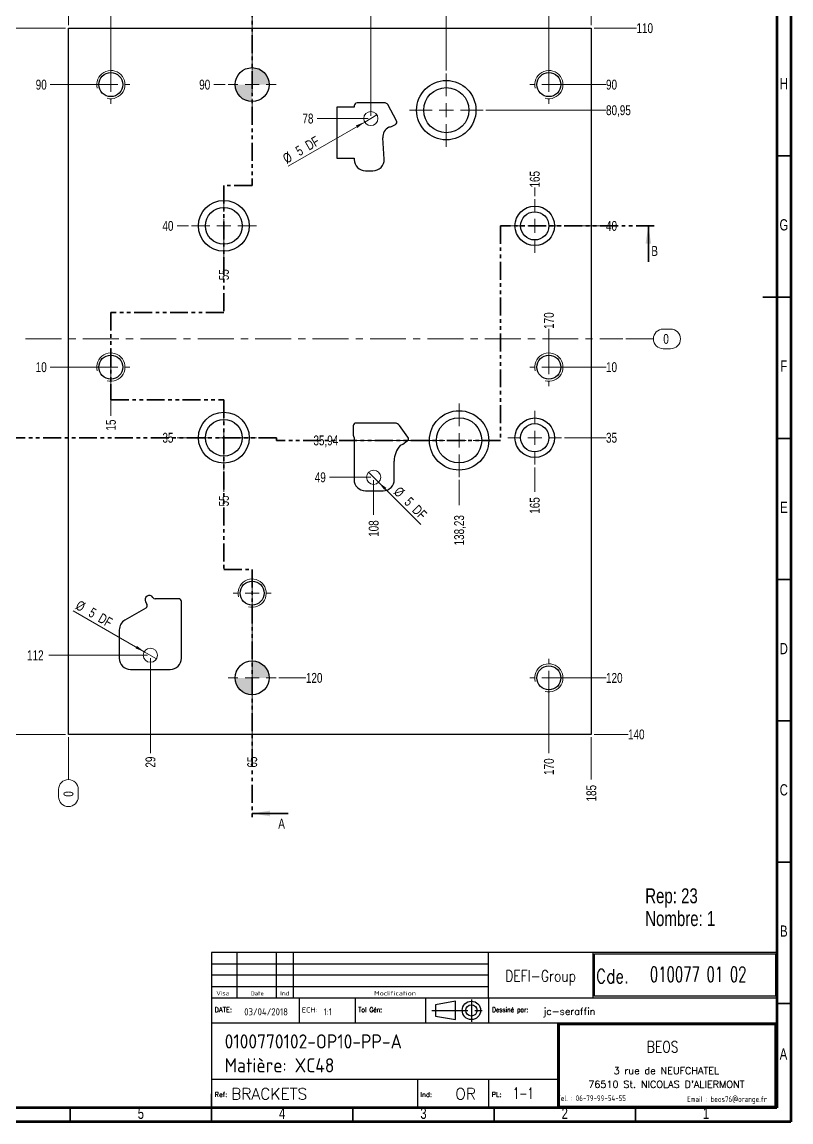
# Model space of a CAD drawing. Header units: millimetres. Extents: x 5 to 415, y 5 to 589.
# Drawn here: x 142.9 to 415, y 5 to 394.4 of the extents above; entities that cross this region are included whole.
import ezdxf

# ---------------------------------------------------------------- set-up
doc = ezdxf.new("R2010")
doc.units = ezdxf.units.MM
doc.linetypes.add('CENTERX2', pattern=[20.32, 12.7, -2.54, 2.54, -2.54])
doc.linetypes.add('PHANTOM', pattern=[12.7, 6.35, -1.27, 1.27, -1.27, 1.27, -1.27])
doc.layers.add('DIMENSIONS', color=176, linetype='Continuous')
doc.styles.add('SLDTEXTSTYLE0', font='TXT', dxfattribs={"width": 0.75})
doc.styles.add('SLDTEXTSTYLE1', font='ISOCP')
doc.styles.add('SLDTEXTSTYLE10', font='ISOCP', dxfattribs={"width": 1.147311})
doc.styles.add('SLDTEXTSTYLE11', font='ISOCP', dxfattribs={"width": 1.385904})
doc.styles.add('SLDTEXTSTYLE12', font='ISOCP', dxfattribs={"width": 1.246461})
doc.styles.add('SLDTEXTSTYLE13', font='ROMAND')
doc.styles.add('SLDTEXTSTYLE2', font='ROMANT', dxfattribs={"width": 0.8})
doc.styles.add('SLDTEXTSTYLE3', font='ISOCP', dxfattribs={"width": 0.8})
doc.styles.add('SLDTEXTSTYLE4', font='ROMANS', dxfattribs={"width": 0.8})
doc.styles.add('SLDTEXTSTYLE5', font='ROMANT')
doc.styles.add('SLDTEXTSTYLE6', font='ROMANS')
doc.styles.add('SLDTEXTSTYLE7', font='ROMANT', dxfattribs={"width": 0.65})
doc.styles.add('SLDTEXTSTYLE8', font='ISOCP', dxfattribs={"width": 1.446157})
doc.styles.add('SLDTEXTSTYLE9', font='ISOCP', dxfattribs={"width": 1.294402})
doc.dimstyles.new('SLDDIMSTYLE0', dxfattribs={"dimtxt": 3.5, "dimasz": 3.302, "dimexe": 0, "dimexo": 0.0625, "dimgap": 0.875, "dimtad": 0, "dimtih": 1, "dimtoh": 1, "dimdec": 0, "dimrnd": 1e-09, "dimdsep": 46, "dimtxsty": 'SLDTEXTSTYLE0', "dimblk1": 'NONE', "dimblk2": 'NONE', "dimsah": 1, "dimcen": 0.09, "dimadec": 0, "dimazin": 2, "dimtfac": 1, "dimtdec": 0, "dimtofl": 0, "dimtmove": 0, "dimatfit": 3, "dimldrblk": 'NONE', "dimfxl": 1, "dimfrac": 2, "dimtolj": 1, "dimtzin": 12, "dimarcsym": 0})
doc.dimstyles.new('SLDDIMSTYLE1', dxfattribs={"dimtxt": 3.5, "dimasz": 3.302, "dimexe": 0, "dimexo": 0.0625, "dimgap": 0.875, "dimtad": 0, "dimtih": 1, "dimtoh": 1, "dimrnd": 1e-09, "dimzin": 12, "dimdsep": 46, "dimtxsty": 'SLDTEXTSTYLE0', "dimblk1": 'NONE', "dimblk2": 'NONE', "dimsah": 1, "dimcen": 0.09, "dimadec": 0, "dimazin": 3, "dimtfac": 1, "dimtofl": 0, "dimtmove": 0, "dimatfit": 3, "dimldrblk": 'NONE', "dimfxl": 1, "dimfrac": 2, "dimtolj": 1, "dimtzin": 12, "dimarcsym": 0})
doc.dimstyles.new('SLDDIMSTYLE2', dxfattribs={"dimtxt": 3.5, "dimasz": 3.302, "dimexe": 0, "dimexo": 0.0625, "dimgap": 0.875, "dimtad": 1, "dimrnd": 1e-09, "dimzin": 12, "dimdsep": 46, "dimtxsty": 'SLDTEXTSTYLE0', "dimblk1": 'NONE', "dimsah": 1, "dimcen": 0, "dimadec": 0, "dimazin": 3, "dimtfac": 1, "dimtmove": 0, "dimatfit": 3, "dimldrblk": 'NONE', "dimfxl": 1, "dimfrac": 2, "dimtolj": 1, "dimtzin": 12, "dimarcsym": 0})
doc.dimstyles.new('SLDDIMSTYLE3', dxfattribs={"dimtxt": 3.5, "dimasz": 3.302, "dimexe": 0, "dimexo": 0.0625, "dimgap": 0.875, "dimtad": 1, "dimrnd": 1e-09, "dimzin": 12, "dimdsep": 46, "dimtxsty": 'SLDTEXTSTYLE0', "dimsah": 1, "dimcen": 0.09, "dimadec": 0, "dimazin": 3, "dimtfac": 1, "dimtofl": 0, "dimtmove": 0, "dimatfit": 3, "dimfxl": 1, "dimfrac": 2, "dimtolj": 1, "dimtzin": 12, "dimarcsym": 0})

# ---------------------------------------------------------------- blocks, each defined once
blk = doc.blocks.new('SW_NOTE_0')
at = {"color": 0, "linetype": 'Continuous', "lineweight": 0, "char_height": 5.292, "attachment_point": 1, "style": 'SLDTEXTSTYLE0'}
for s, insert in [('Rep: 23', (0, 6.82)), ('Nombre: 1', (0, -1.23))]:
    blk.add_mtext(s, dxfattribs=dict(at, insert=insert))
blk = doc.blocks.new('_D')
at = {"color": 7, "linetype": 'Continuous', "lineweight": 18}
for p, q in [((369.82, 285.7), (372.4, 285.7)), ((356.54, 282.21), (366.33, 282.21)), ((372.4, 278.72), (369.82, 278.72))]:
    blk.add_line(p, q, dxfattribs=at)
for centre, start, end in [((369.82, 282.21), 90, 270), ((372.4, 282.21), 270, 90)]:
    blk.add_arc(centre, 3.49, start, end, dxfattribs=at)
at = {"color": 7, "linetype": 'Continuous', "lineweight": 18, "insert": (369.82, 283.95), "char_height": 3.5, "attachment_point": 1, "style": 'SLDTEXTSTYLE0'}
blk.add_mtext('0', dxfattribs=at)
blk = doc.blocks.new('_None')
blk = doc.blocks.new('_D_1')
at = {"color": 7, "linetype": 'Continuous', "lineweight": 18}
blk.add_line((330.33, 272.21), (349.55, 272.21), dxfattribs=at)
at = {"color": 7, "linetype": 'Continuous', "lineweight": 18, "insert": (349.55, 273.95), "char_height": 3.5, "attachment_point": 1, "style": 'SLDTEXTSTYLE0'}
blk.add_mtext('10', dxfattribs=at)
blk = doc.blocks.new('_D_2')
at = {"color": 7, "linetype": 'Continuous', "lineweight": 18}
blk.add_line((173.33, 272.21), (152.92, 272.21), dxfattribs=at)
at = {"color": 7, "linetype": 'Continuous', "lineweight": 18, "insert": (147.75, 273.95), "char_height": 3.5, "attachment_point": 1, "style": 'SLDTEXTSTYLE0'}
blk.add_mtext('10', dxfattribs=at)
blk = doc.blocks.new('_D_3')
at = {"color": 7, "linetype": 'Continuous', "lineweight": 18}
blk.add_line((334.83, 247.21), (349.55, 247.21), dxfattribs=at)
at = {"color": 7, "linetype": 'Continuous', "lineweight": 18, "insert": (349.55, 248.95), "char_height": 3.5, "attachment_point": 1, "style": 'SLDTEXTSTYLE0'}
blk.add_mtext('35', dxfattribs=at)
blk = doc.blocks.new('_D_4')
at = {"color": 7, "linetype": 'Continuous', "lineweight": 18}
blk.add_line((201.83, 247.21), (197.75, 247.21), dxfattribs=at)
at = {"color": 7, "linetype": 'Continuous', "lineweight": 18, "insert": (192.58, 248.95), "char_height": 3.5, "attachment_point": 1, "style": 'SLDTEXTSTYLE0'}
blk.add_mtext('35', dxfattribs=at)
blk = doc.blocks.new('_D_5')
at = {"color": 7, "linetype": 'Continuous', "lineweight": 18}
blk.add_line((283.56, 246.28), (257.66, 246.28), dxfattribs=at)
at = {"color": 7, "linetype": 'Continuous', "lineweight": 18, "insert": (246.02, 248.01), "char_height": 3.5, "attachment_point": 1, "style": 'SLDTEXTSTYLE0'}
blk.add_mtext('35,94', dxfattribs=at)
blk = doc.blocks.new('_D_6')
at = {"color": 7, "linetype": 'Continuous', "lineweight": 18}
blk.add_line((266.33, 233.21), (251.67, 233.21), dxfattribs=at)
at = {"color": 7, "linetype": 'Continuous', "lineweight": 18, "insert": (246.49, 234.95), "char_height": 3.5, "attachment_point": 1, "style": 'SLDTEXTSTYLE0'}
blk.add_mtext('49', dxfattribs=at)
blk = doc.blocks.new('_D_7')
at = {"color": 7, "linetype": 'Continuous', "lineweight": 18}
blk.add_line((187.33, 170.21), (152.44, 170.21), dxfattribs=at)
at = {"color": 7, "linetype": 'Continuous', "lineweight": 18, "insert": (144.68, 171.95), "char_height": 3.5, "attachment_point": 1, "style": 'SLDTEXTSTYLE0'}
blk.add_mtext('112', dxfattribs=at)
blk = doc.blocks.new('_D_8')
at = {"color": 7, "linetype": 'Continuous', "lineweight": 18}
blk.add_line((330.33, 162.21), (349.55, 162.21), dxfattribs=at)
at = {"color": 7, "linetype": 'Continuous', "lineweight": 18, "insert": (349.55, 163.95), "char_height": 3.5, "attachment_point": 1, "style": 'SLDTEXTSTYLE0'}
blk.add_mtext('120', dxfattribs=at)
blk = doc.blocks.new('_D_9')
at = {"color": 7, "linetype": 'Continuous', "lineweight": 18}
blk.add_line((233.83, 162.21), (243.35, 162.21), dxfattribs=at)
at = {"color": 7, "linetype": 'Continuous', "lineweight": 18, "insert": (243.35, 163.95), "char_height": 3.5, "attachment_point": 1, "style": 'SLDTEXTSTYLE0'}
blk.add_mtext('120', dxfattribs=at)
blk = doc.blocks.new('_D_10')
at = {"color": 7, "linetype": 'Continuous', "lineweight": 18}
blk.add_line((345.33, 142.21), (357.33, 142.21), dxfattribs=at)
at = {"color": 7, "linetype": 'Continuous', "lineweight": 18, "insert": (357.33, 143.95), "char_height": 3.5, "attachment_point": 1, "style": 'SLDTEXTSTYLE0'}
blk.add_mtext('140', dxfattribs=at)
blk = doc.blocks.new('_D_11')
at = {"color": 7, "linetype": 'Continuous', "lineweight": 18}
blk.add_line((201.83, 322.21), (197.75, 322.21), dxfattribs=at)
at = {"color": 7, "linetype": 'Continuous', "lineweight": 18, "insert": (192.58, 323.95), "char_height": 3.5, "attachment_point": 1, "style": 'SLDTEXTSTYLE0'}
blk.add_mtext('40', dxfattribs=at)
blk = doc.blocks.new('_D_12')
at = {"color": 7, "linetype": 'Continuous', "lineweight": 18}
blk.add_line((334.83, 322.21), (349.55, 322.21), dxfattribs=at)
at = {"color": 7, "linetype": 'Continuous', "lineweight": 18, "insert": (349.55, 323.95), "char_height": 3.5, "attachment_point": 1, "style": 'SLDTEXTSTYLE0'}
blk.add_mtext('40', dxfattribs=at)
blk = doc.blocks.new('_D_13')
at = {"color": 7, "linetype": 'Continuous', "lineweight": 18}
blk.add_line((265.33, 360.21), (247.3, 360.21), dxfattribs=at)
at = {"color": 7, "linetype": 'Continuous', "lineweight": 18, "insert": (242.13, 361.95), "char_height": 3.5, "attachment_point": 1, "style": 'SLDTEXTSTYLE0'}
blk.add_mtext('78', dxfattribs=at)
blk = doc.blocks.new('_D_14')
at = {"color": 7, "linetype": 'Continuous', "lineweight": 18}
blk.add_line((307.04, 363.17), (349.55, 363.17), dxfattribs=at)
at = {"color": 7, "linetype": 'Continuous', "lineweight": 18, "insert": (349.55, 364.9), "char_height": 3.5, "attachment_point": 1, "style": 'SLDTEXTSTYLE0'}
blk.add_mtext('80,95', dxfattribs=at)
blk = doc.blocks.new('_D_15')
at = {"color": 7, "linetype": 'Continuous', "lineweight": 18}
blk.add_line((173.33, 372.21), (152.92, 372.21), dxfattribs=at)
at = {"color": 7, "linetype": 'Continuous', "lineweight": 18, "insert": (147.75, 373.95), "char_height": 3.5, "attachment_point": 1, "style": 'SLDTEXTSTYLE0'}
blk.add_mtext('90', dxfattribs=at)
blk = doc.blocks.new('_D_16')
at = {"color": 7, "linetype": 'Continuous', "lineweight": 18}
blk.add_line((214.83, 372.21), (210.77, 372.21), dxfattribs=at)
at = {"color": 7, "linetype": 'Continuous', "lineweight": 18, "insert": (205.6, 373.95), "char_height": 3.5, "attachment_point": 1, "style": 'SLDTEXTSTYLE0'}
blk.add_mtext('90', dxfattribs=at)
blk = doc.blocks.new('_D_17')
at = {"color": 7, "linetype": 'Continuous', "lineweight": 18}
blk.add_line((330.33, 372.21), (349.55, 372.21), dxfattribs=at)
at = {"color": 7, "linetype": 'Continuous', "lineweight": 18, "insert": (349.55, 373.95), "char_height": 3.5, "attachment_point": 1, "style": 'SLDTEXTSTYLE0'}
blk.add_mtext('90', dxfattribs=at)
blk = doc.blocks.new('_D_18')
at = {"color": 7, "linetype": 'Continuous', "lineweight": 18}
blk.add_line((345.33, 392.21), (360.33, 392.21), dxfattribs=at)
at = {"color": 7, "linetype": 'Continuous', "lineweight": 18, "insert": (360.33, 393.95), "char_height": 3.5, "attachment_point": 1, "style": 'SLDTEXTSTYLE0'}
blk.add_mtext('110', dxfattribs=at)
blk = doc.blocks.new('_D_19')
at = {"color": 7, "linetype": 'Continuous', "lineweight": 18}
for p, q in [((159.33, 141.21), (159.33, 126.21)), ((155.84, 120.14), (155.84, 122.72)), ((162.82, 122.72), (162.82, 120.14))]:
    blk.add_line(p, q, dxfattribs=at)
for centre, start, end in [((159.33, 122.72), 0, 180), ((159.33, 120.14), 180, 0)]:
    blk.add_arc(centre, 3.49, start, end, dxfattribs=at)
at = {"color": 7, "linetype": 'Continuous', "lineweight": 18, "insert": (157.59, 120.14), "char_height": 3.5, "attachment_point": 1, "rotation": 90, "style": 'SLDTEXTSTYLE0'}
blk.add_mtext('0', dxfattribs=at)
blk = doc.blocks.new('_D_20')
at = {"color": 7, "linetype": 'Continuous', "lineweight": 18}
blk.add_line((174.33, 271.21), (174.33, 254.92), dxfattribs=at)
at = {"color": 7, "linetype": 'Continuous', "lineweight": 18, "insert": (172.59, 249.75), "char_height": 3.5, "attachment_point": 1, "rotation": 90, "style": 'SLDTEXTSTYLE0'}
blk.add_mtext('15', dxfattribs=at)
blk = doc.blocks.new('_D_21')
at = {"color": 7, "linetype": 'Continuous', "lineweight": 18}
blk.add_line((174.33, 373.21), (174.33, 398.8), dxfattribs=at)
at = {"color": 7, "linetype": 'Continuous', "lineweight": 18, "insert": (172.59, 398.8), "char_height": 3.5, "attachment_point": 1, "rotation": 90, "style": 'SLDTEXTSTYLE0'}
blk.add_mtext('15', dxfattribs=at)
blk = doc.blocks.new('_D_22')
at = {"color": 7, "linetype": 'Continuous', "lineweight": 18}
blk.add_line((188.33, 169.21), (188.33, 135.61), dxfattribs=at)
at = {"color": 7, "linetype": 'Continuous', "lineweight": 18, "insert": (186.59, 130.44), "char_height": 3.5, "attachment_point": 1, "rotation": 90, "style": 'SLDTEXTSTYLE0'}
blk.add_mtext('29', dxfattribs=at)
blk = doc.blocks.new('_D_23')
at = {"color": 7, "linetype": 'Continuous', "lineweight": 18}
blk.add_line((214.33, 234.71), (214.33, 228.06), dxfattribs=at)
at = {"color": 7, "linetype": 'Continuous', "lineweight": 18, "insert": (212.59, 222.89), "char_height": 3.5, "attachment_point": 1, "rotation": 90, "style": 'SLDTEXTSTYLE0'}
blk.add_mtext('55', dxfattribs=at)
blk = doc.blocks.new('_D_24')
at = {"color": 7, "linetype": 'Continuous', "lineweight": 18}
blk.add_line((214.33, 309.71), (214.33, 308.13), dxfattribs=at)
at = {"color": 7, "linetype": 'Continuous', "lineweight": 18, "insert": (212.59, 302.95), "char_height": 3.5, "attachment_point": 1, "rotation": 90, "style": 'SLDTEXTSTYLE0'}
blk.add_mtext('55', dxfattribs=at)
blk = doc.blocks.new('_D_25')
at = {"color": 7, "linetype": 'Continuous', "lineweight": 18}
blk.add_line((224.33, 191.21), (224.33, 135.61), dxfattribs=at)
at = {"color": 7, "linetype": 'Continuous', "lineweight": 18, "insert": (222.59, 130.44), "char_height": 3.5, "attachment_point": 1, "rotation": 90, "style": 'SLDTEXTSTYLE0'}
blk.add_mtext('65', dxfattribs=at)
blk = doc.blocks.new('_D_26')
at = {"color": 7, "linetype": 'Continuous', "lineweight": 18}
blk.add_line((224.33, 381.71), (224.33, 398.8), dxfattribs=at)
at = {"color": 7, "linetype": 'Continuous', "lineweight": 18, "insert": (222.59, 398.8), "char_height": 3.5, "attachment_point": 1, "rotation": 90, "style": 'SLDTEXTSTYLE0'}
blk.add_mtext('65', dxfattribs=at)
blk = doc.blocks.new('_D_27')
at = {"color": 7, "linetype": 'Continuous', "lineweight": 18}
blk.add_line((266.33, 361.21), (266.33, 398.8), dxfattribs=at)
at = {"color": 7, "linetype": 'Continuous', "lineweight": 18, "insert": (264.59, 398.8), "char_height": 3.5, "attachment_point": 1, "rotation": 90, "style": 'SLDTEXTSTYLE0'}
blk.add_mtext('107', dxfattribs=at)
blk = doc.blocks.new('_D_28')
at = {"color": 7, "linetype": 'Continuous', "lineweight": 18}
blk.add_line((267.33, 232.21), (267.33, 219.89), dxfattribs=at)
at = {"color": 7, "linetype": 'Continuous', "lineweight": 18, "insert": (265.59, 212.13), "char_height": 3.5, "attachment_point": 1, "rotation": 90, "style": 'SLDTEXTSTYLE0'}
blk.add_mtext('108', dxfattribs=at)
blk = doc.blocks.new('_D_29')
at = {"color": 7, "linetype": 'Continuous', "lineweight": 18}
blk.add_line((293.04, 377.17), (293.04, 398.8), dxfattribs=at)
at = {"color": 7, "linetype": 'Continuous', "lineweight": 18, "insert": (291.31, 398.8), "char_height": 3.5, "attachment_point": 1, "rotation": 90, "style": 'SLDTEXTSTYLE0'}
blk.add_mtext('133,71', dxfattribs=at)
blk = doc.blocks.new('_D_30')
at = {"color": 7, "linetype": 'Continuous', "lineweight": 18}
blk.add_line((297.56, 232.28), (297.56, 223.32), dxfattribs=at)
at = {"color": 7, "linetype": 'Continuous', "lineweight": 18, "insert": (295.82, 209.09), "char_height": 3.5, "attachment_point": 1, "rotation": 90, "style": 'SLDTEXTSTYLE0'}
blk.add_mtext('138,23', dxfattribs=at)
blk = doc.blocks.new('_D_31')
at = {"color": 7, "linetype": 'Continuous', "lineweight": 18}
blk.add_line((324.33, 236.71), (324.33, 228.06), dxfattribs=at)
at = {"color": 7, "linetype": 'Continuous', "lineweight": 18, "insert": (322.59, 220.3), "char_height": 3.5, "attachment_point": 1, "rotation": 90, "style": 'SLDTEXTSTYLE0'}
blk.add_mtext('165', dxfattribs=at)
blk = doc.blocks.new('_D_32')
at = {"color": 7, "linetype": 'Continuous', "lineweight": 18}
blk.add_line((324.33, 332.71), (324.33, 335.78), dxfattribs=at)
at = {"color": 7, "linetype": 'Continuous', "lineweight": 18, "insert": (322.59, 335.78), "char_height": 3.5, "attachment_point": 1, "rotation": 90, "style": 'SLDTEXTSTYLE0'}
blk.add_mtext('165', dxfattribs=at)
blk = doc.blocks.new('_D_33')
at = {"color": 7, "linetype": 'Continuous', "lineweight": 18}
blk.add_line((329.33, 161.21), (329.33, 135.61), dxfattribs=at)
at = {"color": 7, "linetype": 'Continuous', "lineweight": 18, "insert": (327.59, 127.85), "char_height": 3.5, "attachment_point": 1, "rotation": 90, "style": 'SLDTEXTSTYLE0'}
blk.add_mtext('170', dxfattribs=at)
blk = doc.blocks.new('_D_34')
at = {"color": 7, "linetype": 'Continuous', "lineweight": 18}
blk.add_line((329.33, 273.21), (329.33, 285.74), dxfattribs=at)
at = {"color": 7, "linetype": 'Continuous', "lineweight": 18, "insert": (327.59, 285.74), "char_height": 3.5, "attachment_point": 1, "rotation": 90, "style": 'SLDTEXTSTYLE0'}
blk.add_mtext('170', dxfattribs=at)
blk = doc.blocks.new('_D_35')
at = {"color": 7, "linetype": 'Continuous', "lineweight": 18}
blk.add_line((329.33, 373.21), (329.33, 398.8), dxfattribs=at)
at = {"color": 7, "linetype": 'Continuous', "lineweight": 18, "insert": (327.59, 398.8), "char_height": 3.5, "attachment_point": 1, "rotation": 90, "style": 'SLDTEXTSTYLE0'}
blk.add_mtext('170', dxfattribs=at)
blk = doc.blocks.new('_D_36')
at = {"color": 7, "linetype": 'Continuous', "lineweight": 18}
blk.add_line((344.33, 141.21), (344.33, 126.21), dxfattribs=at)
at = {"color": 7, "linetype": 'Continuous', "lineweight": 18, "insert": (342.59, 118.45), "char_height": 3.5, "attachment_point": 1, "rotation": 90, "style": 'SLDTEXTSTYLE0'}
blk.add_mtext('185', dxfattribs=at)
blk = doc.blocks.new('_D_37')
at = {"color": 7, "linetype": 'Continuous', "lineweight": 18}
for q in [(161.04, 185.97), (190.49, 168.96)]:
    blk.add_line((186.16, 171.46), q, dxfattribs=at)
blk.add_solid([(186.16, 171.46), (183.56, 173.55), (183.05, 172.67)], dxfattribs=at)
at = {"color": 7, "linetype": 'Continuous', "lineweight": 18, "char_height": 3.5, "attachment_point": 1, "rotation": 330, "style": 'SLDTEXTSTYLE0'}
for s, insert in [('%%c', (163.29, 189.86)), ('5', (167.89, 187.26)), ('DF', (171.26, 185.32))]:
    blk.add_mtext(s, dxfattribs=dict(at, insert=insert))
blk = doc.blocks.new('_D_38')
at = {"color": 7, "linetype": 'Continuous', "lineweight": 18}
for q in [(265.56, 234.98), (284.02, 216.52)]:
    blk.add_line((269.1, 231.44), q, dxfattribs=at)
blk.add_solid([(269.1, 231.44), (271.07, 228.75), (271.79, 229.47)], dxfattribs=at)
at = {"color": 7, "linetype": 'Continuous', "lineweight": 18, "char_height": 3.5, "attachment_point": 1, "rotation": 315, "style": 'SLDTEXTSTYLE0'}
for s, insert in [('%%c', (276.65, 230.21)), ('5', (280.42, 226.52)), ('DF', (283.18, 223.76))]:
    blk.add_mtext(s, dxfattribs=dict(at, insert=insert))
blk = doc.blocks.new('_D_39')
at = {"color": 7, "linetype": 'Continuous', "lineweight": 18}
for q in [(237.03, 343.29), (268.49, 361.46)]:
    blk.add_line((264.16, 358.96), q, dxfattribs=at)
blk.add_solid([(264.16, 358.96), (261.05, 357.75), (261.56, 356.87)], dxfattribs=at)
at = {"color": 7, "linetype": 'Continuous', "lineweight": 18, "char_height": 3.5, "attachment_point": 1, "rotation": 30, "style": 'SLDTEXTSTYLE0'}
for s, insert in [('5', (239.32, 349.87)), ('DF', (242.7, 351.82)), ('%%c', (234.78, 347.19))]:
    blk.add_mtext(s, dxfattribs=dict(at, insert=insert))
blk = doc.blocks.new('_D_40')
at = {"color": 7, "linetype": 'Continuous', "lineweight": 18}
for p, q in [((159.33, 393.21), (159.33, 427.21)), ((159.33, 426.21), (344.33, 426.21)), ((344.33, 393.21), (344.33, 427.21))]:
    blk.add_line(p, q, dxfattribs=at)
for points in [[(159.33, 426.21), (162.63, 425.7), (162.63, 426.72)], [(344.33, 426.21), (341.03, 426.72), (341.03, 425.7)]]:
    blk.add_solid(points, dxfattribs=at)
at = {"color": 7, "linetype": 'Continuous', "lineweight": 18, "insert": (246.22, 430.72), "char_height": 3.5, "attachment_point": 1, "style": 'SLDTEXTSTYLE0'}
blk.add_mtext('185', dxfattribs=at)
blk = doc.blocks.new('_D_41')
at = {"color": 7, "linetype": 'Continuous', "lineweight": 18}
for p, q in [((158.33, 392.21), (130.33, 392.21)), ((131.33, 142.21), (131.33, 392.21)), ((158.33, 142.21), (130.33, 142.21))]:
    blk.add_line(p, q, dxfattribs=at)
for points in [[(131.33, 392.21), (130.82, 388.91), (131.84, 388.91)], [(131.33, 142.21), (131.84, 145.51), (130.82, 145.51)]]:
    blk.add_solid(points, dxfattribs=at)
at = {"color": 7, "linetype": 'Continuous', "lineweight": 18, "insert": (126.82, 246.19), "char_height": 3.5, "attachment_point": 1, "rotation": 90, "style": 'SLDTEXTSTYLE0'}
blk.add_mtext('250', dxfattribs=at)
blk = doc.blocks.new('SW_CENTERMARKSYMBOL_0')
at = {"color": 0, "linetype": 'Continuous', "lineweight": 0}
for p, q in [((0, 5), (0, 9.5)), ((-5, 0), (-9.5, 0)), ((0, 0), (-2.5, 0)), ((0, 0), (0, 2.5)), ((0, 0), (0, -2.5)), ((0, 0), (2.5, 0)), ((5, 0), (9.5, 0)), ((0, -5), (0, -9.5))]:
    blk.add_line(p, q, dxfattribs=at)
blk = doc.blocks.new('SW_CENTERMARKSYMBOL_1')
at = {"color": 0, "linetype": 'Continuous', "lineweight": 0}
for p, q in [((0, 5), (0, 9.5)), ((-5, 0), (-9.5, 0)), ((0, 0), (-2.5, 0)), ((0, 0), (0, 2.5)), ((0, 0), (0, -2.5)), ((0, 0), (2.5, 0)), ((5, 0), (9.5, 0)), ((0, -5), (0, -9.5))]:
    blk.add_line(p, q, dxfattribs=at)
blk = doc.blocks.new('SW_CENTERMARKSYMBOL_2')
at = {"color": 0, "linetype": 'Continuous', "lineweight": 0}
for p, q in [((0, 5), (0, 11.5)), ((-5, 0), (-11.5, 0)), ((0, 0), (-2.5, 0)), ((0, 0), (0, 2.5)), ((0, 0), (0, -2.5)), ((0, 0), (2.5, 0)), ((5, 0), (11.5, 0)), ((0, -5), (0, -11.5))]:
    blk.add_line(p, q, dxfattribs=at)
blk = doc.blocks.new('SW_CENTERMARKSYMBOL_3')
at = {"color": 0, "linetype": 'Continuous', "lineweight": 0}
for p, q in [((0, 5), (0, 13)), ((-5, 0), (-13, 0)), ((0, 0), (-2.5, 0)), ((0, 0), (0, 2.5)), ((0, 0), (0, -2.5)), ((0, 0), (2.5, 0)), ((5, 0), (13, 0)), ((0, -5), (0, -13))]:
    blk.add_line(p, q, dxfattribs=at)
blk = doc.blocks.new('SW_CENTERMARKSYMBOL_4')
at = {"color": 0, "linetype": 'Continuous', "lineweight": 0}
for p, q in [((0, 5), (0, 13)), ((-5, 0), (-13, 0)), ((0, 0), (-2.5, 0)), ((0, 0), (0, 2.5)), ((0, 0), (0, -2.5)), ((0, 0), (2.5, 0)), ((5, 0), (13, 0)), ((0, -5), (0, -13))]:
    blk.add_line(p, q, dxfattribs=at)
blk = doc.blocks.new('SW_CENTERMARKSYMBOL_5')
at = {"color": 0, "linetype": 'Continuous', "lineweight": 0}
for p, q in [((0, 5), (0, 11.5)), ((-5, 0), (-11.5, 0)), ((0, 0), (-2.5, 0)), ((0, 0), (0, 2.5)), ((0, 0), (0, -2.5)), ((0, 0), (2.5, 0)), ((5, 0), (11.5, 0)), ((0, -5), (0, -11.5))]:
    blk.add_line(p, q, dxfattribs=at)
blk = doc.blocks.new('SW_CENTERMARKSYMBOL_6')
at = {"color": 0, "linetype": 'Continuous', "lineweight": 0}
for p, q in [((0, 5), (0, 6.75)), ((-5, 0), (-6.75, 0)), ((0, 0), (-2.5, 0)), ((0, 0), (0, 2.5)), ((0, 0), (0, -2.5)), ((0, 0), (2.5, 0)), ((5, 0), (6.75, 0)), ((0, -5), (0, -6.75))]:
    blk.add_line(p, q, dxfattribs=at)
blk = doc.blocks.new('SW_CENTERMARKSYMBOL_7')
at = {"color": 0, "linetype": 'Continuous', "lineweight": 0}
for p, q in [((0, 5), (0, 6.75)), ((-5, 0), (-6.75, 0)), ((0, 0), (-2.5, 0)), ((0, 0), (0, 2.5)), ((0, 0), (0, -2.5)), ((0, 0), (2.5, 0)), ((5, 0), (6.75, 0)), ((0, -5), (0, -6.75))]:
    blk.add_line(p, q, dxfattribs=at)
blk = doc.blocks.new('SW_CENTERMARKSYMBOL_8')
at = {"color": 0, "linetype": 'Continuous', "lineweight": 0}
for p, q in [((0, 5), (0, 6.75)), ((-5, 0), (-6.75, 0)), ((0, 0), (-2.5, 0)), ((0, 0), (0, 2.5)), ((0, 0), (0, -2.5)), ((0, 0), (2.5, 0)), ((5, 0), (6.75, 0)), ((0, -5), (0, -6.75))]:
    blk.add_line(p, q, dxfattribs=at)
blk = doc.blocks.new('SW_CENTERMARKSYMBOL_9')
at = {"color": 0, "linetype": 'Continuous', "lineweight": 0}
for p, q in [((0, 5), (0, 6.75)), ((-5, 0), (-6.75, 0)), ((0, 0), (-2.5, 0)), ((0, 0), (0, 2.5)), ((0, 0), (0, -2.5)), ((0, 0), (2.5, 0)), ((5, 0), (6.75, 0)), ((0, -5), (0, -6.75))]:
    blk.add_line(p, q, dxfattribs=at)
blk = doc.blocks.new('SW_CENTERMARKSYMBOL_10')
at = {"color": 0, "linetype": 'Continuous', "lineweight": 0}
for p, q in [((0, 5), (0, 6.75)), ((-5, 0), (-6.75, 0)), ((0, 0), (-2.5, 0)), ((0, 0), (0, 2.5)), ((0, 0), (0, -2.5)), ((0, 0), (2.5, 0)), ((5, 0), (6.75, 0)), ((0, -5), (0, -6.75))]:
    blk.add_line(p, q, dxfattribs=at)
blk = doc.blocks.new('SW_CENTERMARKSYMBOL_11')
at = {"color": 0, "linetype": 'Continuous', "lineweight": 0}
for p, q in [((0, 5), (0, 6.75)), ((-5, 0), (-6.75, 0)), ((0, 0), (-2.5, 0)), ((0, 0), (0, 2.5)), ((0, 0), (0, -2.5)), ((0, 0), (2.5, 0)), ((5, 0), (6.75, 0)), ((0, -5), (0, -6.75))]:
    blk.add_line(p, q, dxfattribs=at)
blk = doc.blocks.new('SW_CENTERMARKSYMBOL_12')
at = {"color": 0, "linetype": 'Continuous', "lineweight": 0}
for p, q in [((0, 5), (0, 8.5)), ((-5, 0), (-8.5, 0)), ((0, 0), (-2.5, 0)), ((0, 0), (0, 2.5)), ((0, 0), (0, -2.5)), ((0, 0), (2.5, 0)), ((5, 0), (8.5, 0)), ((0, -5), (0, -8.5))]:
    blk.add_line(p, q, dxfattribs=at)
blk = doc.blocks.new('SW_CENTERMARKSYMBOL_13')
at = {"color": 0, "linetype": 'Continuous', "lineweight": 0}
for p, q in [((0, 5), (0, 8.5)), ((-5, 0), (-8.5, 0)), ((0, 0), (-2.5, 0)), ((0, 0), (0, 2.5)), ((0, 0), (0, -2.5)), ((0, 0), (2.5, 0)), ((5, 0), (8.5, 0)), ((0, -5), (0, -8.5))]:
    blk.add_line(p, q, dxfattribs=at)
blk = doc.blocks.new('SW_DOWELSYMBOL_0')
at = {"linetype": 'Continuous', "lineweight": 0}
h = blk.add_hatch(color=0, dxfattribs=at)
edge = h.paths.add_edge_path(flags=0)
edge.add_arc((0, 0), 6, 0, 90)
edge.add_line((0, 6), (0, 0))
edge.add_line((0, 0), (6, 0))
h = blk.add_hatch(color=0, dxfattribs=at)
edge = h.paths.add_edge_path(flags=0)
edge.add_arc((0, 0), 6, 180, 270)
edge.add_line((0, -6), (0, 0))
edge.add_line((0, 0), (-6, 0))
at = {"color": 0, "linetype": 'Continuous', "lineweight": 0}
blk.add_circle((0, 0), 6, dxfattribs=at)
blk = doc.blocks.new('SW_DOWELSYMBOL_1')
at = {"linetype": 'Continuous', "lineweight": 0}
h = blk.add_hatch(color=0, dxfattribs=at)
edge = h.paths.add_edge_path(flags=0)
edge.add_arc((0, 0), 6, 0, 90)
edge.add_line((0, 6), (0, 0))
edge.add_line((0, 0), (6, 0))
h = blk.add_hatch(color=0, dxfattribs=at)
edge = h.paths.add_edge_path(flags=0)
edge.add_arc((0, 0), 6, 180, 270)
edge.add_line((0, -6), (0, 0))
edge.add_line((0, 0), (-6, 0))
at = {"color": 0, "linetype": 'Continuous', "lineweight": 0}
blk.add_circle((0, 0), 6, dxfattribs=at)

msp = doc.modelspace()

# ---------------------------------------------------------------- linework, layer by layer
at = {"color": 7, "linetype": 'Continuous', "lineweight": 70}
for p, q in [((415, 589), (415, 5)), ((410, 584), (410, 10)), ((410, 10), (10, 10)), ((415, 5), (5, 5))]:
    msp.add_line(p, q, dxfattribs=at)
at = {"color": 7, "linetype": 'PHANTOM', "lineweight": 35}
for p, q in [((224.328, 415.126), (224.328, 336.493)), ((224.328, 336.493), (214.328, 336.493)), ((214.328, 336.493), (214.328, 291.522)), ((366.528, 322.212), (312.236, 322.212)), ((312.236, 322.212), (312.236, 246.276)), ((214.328, 291.522), (174.328, 291.522)), ((174.328, 291.522), (174.328, 260.604)), ((174.328, 260.604), (214.328, 260.604)), ((214.328, 260.604), (214.328, 200.525)), ((232.933, 247.212), (137.128, 247.212)), ((232.933, 246.276), (232.933, 247.212)), ((312.236, 246.276), (232.933, 246.276)), ((214.328, 200.525), (224.328, 200.525)), ((224.328, 200.525), (224.328, 112.212))]:
    msp.add_line(p, q, dxfattribs=at)
at = {"color": 7, "linetype": 'Continuous', "lineweight": 25}
for p, q in [((159.328, 142.212), (159.328, 392.212)), ((159.328, 392.212), (344.328, 392.212)), ((344.328, 392.212), (344.328, 142.212)), ((260.458, 364.212), (254.328, 364.212)), ((254.328, 364.212), (254.328, 346.212)), ((260.458, 364.712), (260.458, 364.212)), ((271.413, 365.712), (261.458, 365.712)), ((275.42, 359.428), (272.292, 365.189)), ((272.679, 357.143), (272.93, 357.279)), ((273.7, 357.357), (275.019, 358.072)), ((271.057, 345.838), (270.595, 353.383)), ((254.328, 346.212), (260.448, 346.212)), ((260.448, 346.212), (260.448, 345.713)), ((264.446, 341.711), (267.057, 341.71)), ((260.088, 251.404), (260.088, 248.404)), ((274.808, 252.404), (261.088, 252.404)), ((279.453, 247.471), (276.418, 251.591)), ((260.396, 247.338), (260.388, 232.407)), ((277.632, 244.887), (279.242, 246.073)), ((274.644, 232.427), (274.602, 238.933)), ((264.386, 228.404), (270.642, 228.401)), ((186.729, 186.939), (179.328, 182.667)), ((186.629, 189.112), (187.095, 188.305)), ((198.328, 190.212), (190.033, 190.212)), ((199.328, 169.212), (199.328, 189.212)), ((177.328, 179.202), (177.328, 169.212)), ((181.328, 165.212), (195.328, 165.212)), ((344.328, 142.212), (159.328, 142.212))]:
    msp.add_line(p, q, dxfattribs=at)
at = {"color": 7, "linetype": 'Continuous', "lineweight": 35}
for p, q in [((410, 347), (415, 347)), ((364.528, 309.512), (364.528, 322.212)), ((415.001, 297), (404.999, 297)), ((410, 297), (415, 297)), ((410, 247), (415, 247)), ((410, 197), (415, 197)), ((410, 147), (415, 147)), ((237.028, 114.212), (224.328, 114.212)), ((410, 97), (415, 97)), ((410, 47), (415, 47)), ((210, 4.999), (210, 15.001)), ((160, 10), (160, 5)), ((210, 10), (210, 5)), ((260, 10), (260, 5)), ((310, 10), (310, 5)), ((360, 10), (360, 5))]:
    msp.add_line(p, q, dxfattribs=at)
at = {"color": 7, "linetype": 'CENTERX2', "lineweight": 18}
msp.add_line((144.137, 282.212), (355.543, 282.212), dxfattribs=at)
at = {"color": 7, "linetype": 'Continuous', "lineweight": 25}
for centre, radius in [((224.328, 372.212), 6), ((174.328, 372.212), 4.25), ((329.328, 372.212), 4.25), ((293.039, 363.166), 10.5), ((293.039, 363.166), 8), ((214.328, 322.212), 9), ((214.328, 322.212), 6.5), ((324.328, 322.212), 7), ((324.328, 322.212), 5), ((174.328, 272.212), 4.25), ((329.328, 272.212), 4.25), ((214.328, 247.212), 9), ((214.328, 247.212), 6.5), ((297.555, 246.276), 10.5), ((297.555, 246.276), 8), ((324.328, 247.212), 7), ((324.328, 247.212), 5), ((224.328, 192.212), 4.25), ((224.328, 162.212), 6), ((329.328, 162.212), 4.25)]:
    msp.add_circle(centre, radius, dxfattribs=at)
at = {"color": 7, "linetype": 'Continuous', "lineweight": 18}
for centre in [(266.328, 360.212), (267.328, 233.212), (188.328, 170.212)]:
    msp.add_circle(centre, 2.5, dxfattribs=at)
for centre in [(174.328, 372.212), (329.328, 372.212), (174.328, 272.212), (329.328, 272.212), (224.328, 192.212), (329.328, 162.212)]:
    msp.add_arc(centre, 5, 255, 195, dxfattribs=at)
at = {"color": 7, "linetype": 'Continuous', "lineweight": 25}
for centre, radius, start, end in [((261.458, 364.712), 1, 90, 179.96943), ((271.413, 364.712), 1, 28.50302, 90), ((274.541, 358.951), 1, 298.50302, 28.50302), ((274.587, 353.628), 4, 118.50302, 183.50302), ((273.223, 358.235), 1, 252.93002, 298.50302), ((264.448, 345.711), 4, 179.96943, 269.96943), ((267.059, 345.71), 4, 269.96943, 1.82875), ((261.088, 251.404), 1, 90, 180), ((274.808, 250.404), 2, 36.3847, 90), ((261.088, 248.404), 1, 180, 212.21895), ((259.396, 247.338), 1, 359.96943, 32.21895), ((278.648, 246.878), 1, 306.3847, 36.3847), ((282.602, 238.984), 8, 137.23575, 180.36878), ((277.463, 243.737), 1, 102.24911, 137.23575), ((277.038, 245.692), 1, 282.24911, 306.3847), ((264.388, 232.404), 4, 179.96943, 269.96943), ((270.644, 232.401), 4, 269.96943, 0.36878), ((187.928, 189.862), 1.5, 32.68364, 210), ((186.229, 187.805), 1, 300, 30), ((190.033, 191.212), 1, 212.68364, 270), ((198.328, 189.212), 1, 0, 90), ((181.328, 179.202), 4, 120, 180), ((181.328, 169.212), 4, 180, 270), ((195.328, 169.212), 4, 270, 0)]:
    msp.add_arc(centre, radius, start, end, dxfattribs=at)
at = {"color": 7, "linetype": 'Continuous', "lineweight": 35}
for points in [[(364.528, 322.212), (363.512, 315.862), (365.544, 315.862)], [(224.328, 114.212), (230.678, 113.196), (230.678, 115.228)]]:
    msp.add_solid(points, dxfattribs=at)
at = {"layer": 'DIMENSIONS', "color": 3}
for p, q in [((308, 65), (210, 65)), ((219, 49), (219, 65)), ((233, 49), (233, 65)), ((239, 49), (239, 65)), ((210, 61), (308, 61)), ((308, 57), (210, 57)), ((210, 53), (308, 53))]:
    msp.add_line(p, q, dxfattribs=at)
at = {"layer": 'DIMENSIONS', "color": 6}
for p, q in [((210, 65), (210, 10)), ((410, 10), (410, 65)), ((410, 40), (332.384, 40)), ((332.384, 40), (332.384, 10)), ((409.8, 39.8), (332.584, 39.8)), ((332.584, 39.8), (332.584, 10.2)), ((409.6, 39.6), (332.784, 39.6)), ((332.784, 39.6), (332.784, 10.4)), ((409.4, 39.4), (332.984, 39.4)), ((332.984, 39.4), (332.984, 10.6)), ((409.4, 10.6), (409.4, 39.4)), ((409.6, 10.4), (409.6, 39.6)), ((409.8, 10.2), (409.8, 39.8)), ((210, 10), (410, 10)), ((332.584, 10.2), (409.8, 10.2)), ((332.784, 10.4), (409.6, 10.4)), ((332.984, 10.6), (409.4, 10.6))]:
    msp.add_line(p, q, dxfattribs=at)
at = {"layer": 'DIMENSIONS', "color": 1}
for p, q in [((410, 65), (308, 65)), ((308, 49), (308, 65)), ((345, 49), (345, 65)), ((345.5, 49.5), (345.5, 64.5)), ((345.5, 64.5), (409.5, 64.5)), ((409.5, 64.5), (409.5, 49.5)), ((210, 49), (410, 49)), ((241, 49), (241, 40)), ((260.731, 49), (260.731, 40)), ((285.62, 49), (285.62, 40)), ((308, 49), (308, 40)), ((409.5, 49.5), (345.5, 49.5)), ((332.384, 40), (210, 40)), ((332.384, 20), (210, 20)), ((282.792, 20), (282.792, 10)), ((308, 20), (308, 10))]:
    msp.add_line(p, q, dxfattribs=at)
at = {"layer": 'DIMENSIONS'}
for p, q in [((345.5, 49.5), (345.5, 64.5)), ((345.5, 64.5), (409.5, 64.5)), ((409.5, 64.5), (409.5, 49.5)), ((409.5, 49.5), (345.5, 49.5))]:
    msp.add_line(p, q, dxfattribs=at)
at = {"layer": 'DIMENSIONS', "color": 7}
for p, q in [((296.244, 47.75), (289.244, 46.5)), ((296.244, 41.25), (296.244, 47.75)), ((289.244, 46.5), (289.244, 42.5)), ((289.244, 42.5), (296.244, 41.25))]:
    msp.add_line(p, q, dxfattribs=at)
at = {"layer": 'DIMENSIONS', "color": 3, "linetype": 'CENTERX2'}
for p, q in [((301.934, 48.348), (301.934, 40.513)), ((287.946, 44.5), (306.201, 44.5))]:
    msp.add_line(p, q, dxfattribs=at)
at = {"layer": 'DIMENSIONS', "color": 7}
for radius in [3.25, 2]:
    msp.add_circle((301.934, 44.5), radius, dxfattribs=at)

# ---------------------------------------------------------------- block references
at = {"color": 7, "linetype": 'Continuous', "lineweight": 0}
for name, p in [('SW_CENTERMARKSYMBOL_10', (174.328, 372.212)), ('SW_CENTERMARKSYMBOL_13', (224.328, 372.212)), ('SW_DOWELSYMBOL_0', (224.328, 372.212)), ('SW_CENTERMARKSYMBOL_11', (329.328, 372.212)), ('SW_CENTERMARKSYMBOL_3', (293.039, 363.166)), ('SW_CENTERMARKSYMBOL_2', (214.328, 322.212)), ('SW_CENTERMARKSYMBOL_0', (324.328, 322.212)), ('SW_CENTERMARKSYMBOL_6', (174.328, 272.212)), ('SW_CENTERMARKSYMBOL_7', (329.328, 272.212)), ('SW_CENTERMARKSYMBOL_5', (214.328, 247.212)), ('SW_CENTERMARKSYMBOL_4', (297.555, 246.276)), ('SW_CENTERMARKSYMBOL_1', (324.328, 247.212)), ('SW_CENTERMARKSYMBOL_8', (224.328, 192.212)), ('SW_CENTERMARKSYMBOL_12', (224.328, 162.212)), ('SW_DOWELSYMBOL_1', (224.328, 162.212)), ('SW_CENTERMARKSYMBOL_9', (329.328, 162.212)), ('SW_NOTE_0', (363.429, 80.887))]:
    msp.add_blockref(name, p, dxfattribs=at)

# ---------------------------------------------------------------- texts
at = {"color": 7, "linetype": 'Continuous', "lineweight": 0, "char_height": 3.969, "attachment_point": 2, "style": 'SLDTEXTSTYLE0'}
for s, insert in [('H', (412.49, 374.56)), ('G', (412.487, 324.56)), ('F', (412.458, 274.56)), ('E', (412.508, 224.56)), ('D', (412.453, 174.56)), ('C', (412.459, 124.56)), ('B', (412.471, 74.56)), ('A', (412.34, 31.06)), ('5', (184.96, 10.06)), ('4', (234.96, 10.06)), ('3', (284.96, 10.06)), ('2', (334.96, 10.06)), ('1', (384.96, 10.06))]:
    msp.add_mtext(s, dxfattribs=dict(at, insert=insert))
at = {"color": 7, "linetype": 'Continuous', "char_height": 3.5, "attachment_point": 1, "style": 'SLDTEXTSTYLE0'}
for s, insert in [('B', (365.6, 315.069)), ('A', (233.578, 112.361))]:
    msp.add_mtext(s, dxfattribs=dict(at, insert=insert))
at = {"layer": 'DIMENSIONS'}
for s, insert, char_height, attachment_point, style in [('DEFI-Group', (326.42, 58.701), 4, 2, 'SLDTEXTSTYLE2'), ('Cde.', (346, 59.126), 5, 1, 'SLDTEXTSTYLE2'), ('010077 01 02', (365.078, 59.94), 5.29167, 1, 'SLDTEXTSTYLE7'), ('Visa', (211.655, 51.348), 1.5671, 1, 'SLDTEXTSTYLE12'), ('Date', (223.824, 51.283), 1.4924, 1, 'SLDTEXTSTYLE10'), ('Ind', (234.254, 51.283), 1.4924, 1, 'SLDTEXTSTYLE11'), ('Modification', (267.489, 51.348), 1.56705, 1, 'SLDTEXTSTYLE8'), ('DATE:', (211.034, 45.598), 1.7277, 1, 'SLDTEXTSTYLE6'), ('03/04/2018', (221.533, 45.253), 2.5, 1, 'SLDTEXTSTYLE1'), ('ECH:', (241.911, 45.56), 1.8141, 1, 'SLDTEXTSTYLE9'), ('1:1', (249.62, 45.24), 2.5, 1, 'SLDTEXTSTYLE1'), ('Tol Gén:', (261.952, 45.598), 1.7277, 1, 'SLDTEXTSTYLE4'), ('Dessiné par:', (309.221, 45.598), 1.72768, 1, 'SLDTEXTSTYLE4'), ('jc-seraffin', (327.355, 45.42), 2.5, 1, 'SLDTEXTSTYLE5'), ('0100770102-OP10-PP-A', (214.603, 36.024), 5, 1, 'SLDTEXTSTYLE1'), ('BEOS', (369.571, 33.595), 4, 2, 'SLDTEXTSTYLE2'), ('Matière: XC48', (214.603, 27.564), 5, 1, 'SLDTEXTSTYLE1'), ('3 rue de NEUFCHATEL', (370.909, 24.448), 2.5, 2, 'SLDTEXTSTYLE13'), ("76510 St. NICOLAS D'ALIERMONT", (370.903, 19.623), 2.5, 2, 'SLDTEXTSTYLE13'), ('Ref:', (211.034, 15.598), 1.7277, 1, 'SLDTEXTSTYLE6'), ('BRACKETS', (216.904, 16.951), 4, 1, 'SLDTEXTSTYLE5'), ('Ind:', (283.826, 15.598), 1.7277, 1, 'SLDTEXTSTYLE6'), ('OR', (296.194, 16.951), 4, 1, 'SLDTEXTSTYLE5'), ('PL:', (309.034, 15.598), 1.7277, 1, 'SLDTEXTSTYLE6'), ('1-1', (316.651, 17.173), 4, 1, 'SLDTEXTSTYLE7'), ('Tel. : 06-79-99-54-55', (344.36, 14.429), 2, 2, 'SLDTEXTSTYLE3'), ('Email : beos76@orange.fr', (392.372, 14.097), 2, 2, 'SLDTEXTSTYLE3')]:
    msp.add_mtext(s, dxfattribs=dict(at, insert=insert, char_height=char_height, attachment_point=attachment_point, style=style))

# ---------------------------------------------------------------- dimensions: what is measured, and where the dimension line sits
at = {"color": 7, "linetype": 'Continuous', "lineweight": 18}
dim = msp.add_linear_dim(base=(344.328, 426.212), p1=(159.328, 392.212), p2=(344.328, 392.212), dimstyle='SLDDIMSTYLE3', dxfattribs=at)
dim.commit()
dim.dimension.update_dxf_attribs({"geometry": '_D_40', "text_midpoint": (250.095, 426.212), "dimtype": 160})
for feature_location, offset, dtype, origin, dimstyle, picture, middle in [((293.039, 376.166), (0, 22.637), 1, (159.328, 142.212), 'SLDDIMSTYLE1', '_D_29', (293.039, 405.915)), ((266.328, 360.212), (0, 38.591), 1, (159.328, 142.212), 'SLDDIMSTYLE1', '_D_27', (266.328, 402.682)), ((329.328, 372.212), (0, 26.591), 1, (159.328, 142.212), 'SLDDIMSTYLE1', '_D_35', (329.328, 402.682)), ((174.328, 372.212), (0, 26.591), 1, (159.328, 142.212), 'SLDDIMSTYLE1', '_D_21', (174.328, 401.389)), ((224.328, 380.712), (0, 18.091), 1, (159.328, 142.212), 'SLDDIMSTYLE1', '_D_26', (224.328, 401.389)), ((344.328, 392.212), (16, 0), 0, (355.543, 282.212), 'SLDDIMSTYLE1', '_D_18', (364.208, 392.212)), ((174.328, 372.212), (-21.41, 0), 0, (355.543, 282.212), 'SLDDIMSTYLE1', '_D_15', (150.332, 372.212)), ((215.828, 372.212), (-5.061, 0), 0, (355.543, 282.212), 'SLDDIMSTYLE1', '_D_16', (208.182, 372.212)), ((329.328, 372.212), (20.218, 0), 0, (355.543, 282.212), 'SLDDIMSTYLE1', '_D_17', (352.133, 372.212)), ((306.039, 363.166), (43.507, 0), 0, (355.543, 282.212), 'SLDDIMSTYLE1', '_D_14', (355.365, 363.166)), ((266.328, 360.212), (-19.03, 0), 0, (355.543, 282.212), 'SLDDIMSTYLE1', '_D_13', (244.712, 360.212)), ((324.328, 331.712), (0, 4.07), 1, (159.328, 142.212), 'SLDDIMSTYLE1', '_D_32', (324.328, 339.661)), ((202.828, 322.212), (-5.077, 0), 0, (355.543, 282.212), 'SLDDIMSTYLE1', '_D_11', (195.165, 322.212)), ((333.828, 322.212), (15.718, 0), 0, (355.543, 282.212), 'SLDDIMSTYLE1', '_D_12', (352.133, 322.212)), ((214.328, 310.712), (0, -2.585), 1, (159.328, 142.212), 'SLDDIMSTYLE1', '_D_24', (214.328, 305.54)), ((329.328, 272.212), (0, 13.527), 1, (159.328, 142.212), 'SLDDIMSTYLE1', '_D_34', (329.328, 289.618)), ((355.543044743, 282.211821559), (10.785319159, 0), 0, (355.543044743, 282.211821559), 'SLDDIMSTYLE0', '_D', (371.110481805, 282.211821559)), ((188.328, 170.212), (-35.893, 0), 0, (355.543, 282.212), 'SLDDIMSTYLE1', '_D_7', (148.556, 170.212)), ((174.328, 272.212), (-21.41, 0), 0, (355.543, 282.212), 'SLDDIMSTYLE1', '_D_2', (150.332, 272.212)), ((202.828, 247.212), (-5.077, 0), 0, (355.543, 282.212), 'SLDDIMSTYLE1', '_D_4', (195.165, 247.212)), ((232.828, 162.212), (10.517, 0), 0, (355.543, 282.212), 'SLDDIMSTYLE1', '_D_9', (247.225, 162.212)), ((284.555, 246.276), (-26.894, 0), 0, (355.543, 282.212), 'SLDDIMSTYLE1', '_D_5', (251.842, 246.276)), ((267.328, 233.212), (-15.663, 0), 0, (355.543, 282.212), 'SLDDIMSTYLE1', '_D_6', (249.08, 233.212)), ((329.328, 272.212), (20.218, 0), 0, (355.543, 282.212), 'SLDDIMSTYLE1', '_D_1', (352.133, 272.212)), ((329.328, 162.212), (20.218, 0), 0, (355.543, 282.212), 'SLDDIMSTYLE1', '_D_8', (353.426, 162.212)), ((333.828, 247.212), (15.718, 0), 0, (355.543, 282.212), 'SLDDIMSTYLE1', '_D_3', (352.133, 247.212)), ((344.328, 142.212), (13.002, 0), 0, (355.543, 282.212), 'SLDDIMSTYLE1', '_D_10', (361.21, 142.212)), ((174.328, 272.212), (0, -17.289), 1, (159.328, 142.212), 'SLDDIMSTYLE1', '_D_20', (174.328, 252.337)), ((324.328, 237.712), (0, -9.654), 1, (159.328, 142.212), 'SLDDIMSTYLE1', '_D_31', (324.328, 224.179)), ((214.328, 235.712), (0, -7.654), 1, (159.328, 142.212), 'SLDDIMSTYLE1', '_D_23', (214.328, 225.472)), ((297.555, 233.276), (0, -9.959), 1, (159.328, 142.212), 'SLDDIMSTYLE1', '_D_30', (297.555, 216.205)), ((267.328, 233.212), (0, -13.319), 1, (159.328, 142.212), 'SLDDIMSTYLE1', '_D_28', (267.328, 216.014)), ((224.328, 192.212), (0, -56.602), 1, (159.328, 142.212), 'SLDDIMSTYLE1', '_D_25', (224.328, 133.024)), ((188.328, 170.212), (0, -34.602), 1, (159.328, 142.212), 'SLDDIMSTYLE1', '_D_22', (188.328, 133.024)), ((329.328, 162.212), (0, -26.602), 1, (159.328, 142.212), 'SLDDIMSTYLE1', '_D_33', (329.328, 131.731)), ((159.328363902, 142.21182156), (0, -16), 1, (159.328363902, 142.21182156), 'SLDDIMSTYLE0', '_D_19', (159.328363902, 121.429703656)), ((344.328, 142.212), (0, -16), 1, (159.328, 142.212), 'SLDDIMSTYLE1', '_D_36', (344.328, 122.333))]:
    dim = msp.add_ordinate_dim(feature_location=feature_location, offset=offset, dtype=dtype, origin=origin, dimstyle=dimstyle, dxfattribs=at)
    dim.commit()
    dim.dimension.update_dxf_attribs({"geometry": picture, "text_midpoint": middle})
dim = msp.add_linear_dim(base=(131.328, 392.212), p1=(159.328, 142.212), p2=(159.328, 392.212), angle=90, dimstyle='SLDDIMSTYLE3', dxfattribs=at)
dim.commit()
dim.dimension.update_dxf_attribs({"geometry": '_D_41', "text_midpoint": (131.328, 250.069), "dimtype": 160})
for p1, p2, picture, middle in [((268.493, 361.462), (264.163, 358.962), '_D_39', (243.345, 346.943)), ((265.561, 234.98), (269.096, 231.444), '_D_38', (278.919, 221.621)), ((190.493, 168.962), (186.163, 171.462), '_D_37', (167.349, 182.324))]:
    dim = msp.add_diameter_dim_2p(p1=p1, p2=p2, text='<> DF', dimstyle='SLDDIMSTYLE2', dxfattribs=at)
    dim.commit()
    dim.dimension.update_dxf_attribs({"geometry": picture, "text_midpoint": middle, "dimtype": 163})

doc.saveas('drawing.dxf')
